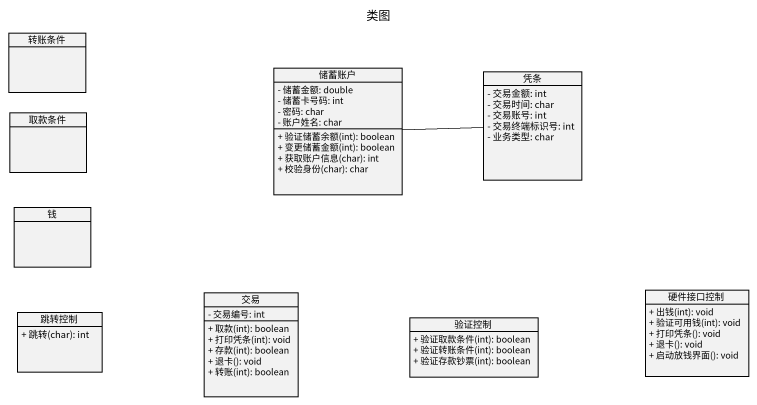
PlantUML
@startuml
title 类图
hide circle
hide empty members
skinparam classAttributeIconSize 0
class 转账条件
class 储蓄账户 {
  - 储蓄金额: double
  - 储蓄卡号码: int
  - 密码: char
  - 账户姓名: char
  + 验证储蓄余额(int): boolean
  + 变更储蓄金额(int): boolean
  + 获取账户信息(char): int
  + 校验身份(char): char
}
class 凭条 {
  - 交易金额: int
  - 交易时间: char
  - 交易账号: int
  - 交易终端标识号: int
  - 业务类型: char
}
class 取款条件
class 钱
class 硬件接口控制 {
  + 出钱(int): void
  + 验证可用钱(int): void
  + 打印凭条(): void
  + 退卡(): void
  + 启动放钱界面(): void
}
class 跳转控制 {
  + 跳转(char): int
}
class 交易 {
  - 交易编号: int
  + 取款(int): boolean
  + 打印凭条(int): void
  + 存款(int): boolean
  + 退卡(): void
  + 转账(int): boolean
}
class 验证控制 {
  + 验证取款条件(int): boolean
  + 验证转账条件(int): boolean
  + 验证存款钞票(int): boolean
}
储蓄账户 -right- 凭条
@enduml
